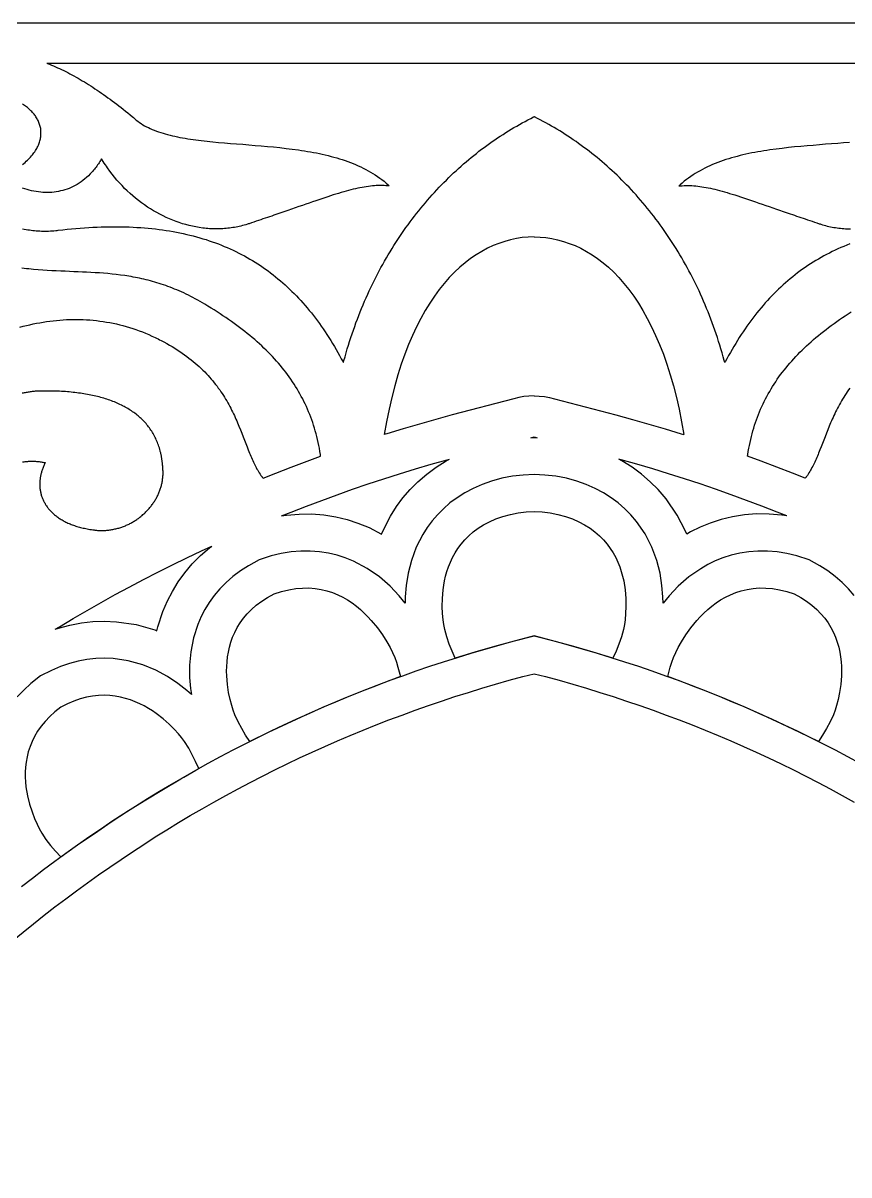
# Model space of a CAD drawing. Extents: x -275 to 275, y -935 to 935.
# Drawn here: x -63.8 to 39.3, y 676.3 to 820 of the extents above; entities that cross this region are included whole.
import ezdxf

# ---------------------------------------------------------------- set-up
doc = ezdxf.new("R2010")
doc.units = 0
doc.layers.add('LAYER_1', color=18, linetype='CONTINUOUS')
doc.layers.add('LAYER_2', color=4, linetype='CONTINUOUS')

msp = doc.modelspace()

# ---------------------------------------------------------------- linework, layer by layer
at = {"layer": 'LAYER_1'}
for points in [[(-60.81, 815), (-60.71, 814.96), (-60.46, 814.86), (-60.21, 814.76), (-59.97, 814.65), (-59.72, 814.54), (-59.46, 814.43), (-59.21, 814.31), (-58.96, 814.19), (-58.71, 814.07), (-58.45, 813.94), (-58.2, 813.81), (-57.94, 813.68), (-57.68, 813.54), (-57.43, 813.4), (-57.17, 813.25), (-56.91, 813.11), (-56.65, 812.96), (-56.39, 812.8), (-56.12, 812.65), (-55.86, 812.49), (-55.6, 812.32), (-55.33, 812.15), (-55.07, 811.98), (-54.8, 811.81), (-54.53, 811.63), (-54.26, 811.45), (-54, 811.27), (-53.73, 811.08), (-53.46, 810.89), (-53.19, 810.69), (-52.91, 810.5), (-52.64, 810.3), (-52.37, 810.09), (-52.09, 809.88), (-51.82, 809.67), (-51.54, 809.46), (-51.27, 809.24), (-50.99, 809.02), (-50.71, 808.79), (-50.43, 808.56), (-50.15, 808.33), (-50.01, 808.21), (-49.99, 808.2), (-49.97, 808.17), (-49.93, 808.13), (-49.84, 808.05), (-49.65, 807.89), (-49.46, 807.74), (-49.26, 807.6), (-49.05, 807.46), (-48.83, 807.32), (-48.61, 807.19), (-48.38, 807.07), (-48.14, 806.95), (-47.9, 806.84), (-47.65, 806.73), (-47.4, 806.62), (-47.13, 806.52), (-46.87, 806.43), (-46.59, 806.33), (-46.31, 806.25), (-46.03, 806.16), (-45.74, 806.08), (-45.44, 806.01), (-45.14, 805.94), (-44.83, 805.87), (-44.52, 805.8), (-44.2, 805.74), (-43.88, 805.68), (-43.56, 805.62), (-43.23, 805.57), (-42.9, 805.52), (-42.56, 805.47), (-42.22, 805.42), (-41.88, 805.38), (-41.53, 805.33), (-41.18, 805.29), (-40.82, 805.25), (-40.46, 805.22), (-40.1, 805.18), (-39.37, 805.11), (-38.63, 805.05), (-37.89, 804.99), (-37.13, 804.93), (-36.37, 804.87), (-35.6, 804.81), (-34.83, 804.74), (-34.06, 804.68), (-33.28, 804.61), (-32.51, 804.54), (-31.73, 804.46), (-30.96, 804.37), (-30.19, 804.28), (-29.42, 804.17), (-29.04, 804.11), (-28.66, 804.05), (-28.29, 803.99), (-27.91, 803.93), (-27.54, 803.86), (-27.16, 803.79), (-26.8, 803.71), (-26.43, 803.63), (-26.06, 803.55), (-25.7, 803.46), (-25.34, 803.37), (-24.99, 803.27), (-24.64, 803.17), (-24.29, 803.07), (-23.94, 802.96), (-23.6, 802.85), (-23.26, 802.73), (-22.93, 802.6), (-22.59, 802.48), (-22.27, 802.34), (-21.95, 802.2), (-21.63, 802.06), (-21.32, 801.9), (-21.01, 801.75), (-20.71, 801.58), (-20.41, 801.41), (-20.11, 801.24), (-19.83, 801.05), (-19.55, 800.87), (-19.27, 800.67), (-19, 800.47), (-18.73, 800.26), (-18.48, 800.04), (-18.22, 799.81), (-18.1, 799.7), (-18.09, 799.68), (-18.08, 799.68), (-18.09, 799.68), (-18.09, 799.68), (-18.1, 799.68), (-18.13, 799.69), (-18.25, 799.7), (-18.49, 799.71), (-18.72, 799.73), (-18.96, 799.73), (-19.2, 799.73), (-19.44, 799.73), (-19.69, 799.72), (-19.93, 799.7), (-20.18, 799.68), (-20.43, 799.65), (-20.68, 799.62), (-20.94, 799.58), (-21.2, 799.54), (-21.46, 799.49), (-21.73, 799.44), (-22.01, 799.39), (-22.29, 799.32), (-22.57, 799.26), (-22.86, 799.19), (-23.15, 799.11), (-23.46, 799.03), (-23.76, 798.94), (-24.08, 798.85), (-24.4, 798.75), (-24.73, 798.65), (-25.06, 798.55), (-25.41, 798.44), (-25.76, 798.33), (-26.12, 798.21), (-26.49, 798.09), (-26.87, 797.96), (-27.26, 797.83), (-27.65, 797.69), (-28.06, 797.55), (-28.48, 797.41), (-28.91, 797.26), (-29.35, 797.11), (-29.8, 796.95), (-30.26, 796.79), (-30.73, 796.63), (-30.97, 796.54), (-31.22, 796.46), (-31.47, 796.37), (-31.72, 796.29), (-31.97, 796.2), (-32.23, 796.11), (-32.49, 796.02), (-32.75, 795.93), (-33.02, 795.84), (-33.29, 795.74), (-33.56, 795.65), (-33.84, 795.56), (-34.12, 795.46), (-34.4, 795.37), (-34.69, 795.27), (-34.98, 795.17), (-35.28, 795.07), (-35.57, 794.97), (-35.59, 794.97), (-35.6, 794.96), (-35.61, 794.96), (-35.63, 794.95), (-35.68, 794.94), (-35.78, 794.9), (-35.98, 794.84), (-36.18, 794.79), (-36.38, 794.73), (-36.59, 794.68), (-36.79, 794.63), (-36.99, 794.59), (-37.19, 794.55), (-37.4, 794.51), (-37.6, 794.48), (-37.81, 794.45), (-38.02, 794.42), (-38.22, 794.4), (-38.43, 794.38), (-38.64, 794.36), (-38.85, 794.35), (-39.05, 794.34), (-39.26, 794.33), (-39.47, 794.32), (-39.68, 794.32), (-39.89, 794.33), (-40.1, 794.33), (-40.31, 794.34), (-40.52, 794.35), (-40.73, 794.37), (-40.94, 794.39), (-41.15, 794.41), (-41.36, 794.43), (-41.78, 794.49), (-42.2, 794.57), (-42.62, 794.65), (-43.04, 794.75), (-43.45, 794.85), (-43.87, 794.97), (-44.28, 795.11), (-44.69, 795.25), (-45.1, 795.41), (-45.51, 795.57), (-45.91, 795.75), (-46.31, 795.94), (-46.71, 796.14), (-47.1, 796.35), (-47.49, 796.58), (-47.88, 796.81), (-48.26, 797.05), (-48.63, 797.31), (-49, 797.57), (-49.37, 797.85), (-49.73, 798.14), (-50.08, 798.43), (-50.43, 798.74), (-50.77, 799.06), (-51.11, 799.38), (-51.43, 799.72), (-51.76, 800.06), (-52.07, 800.42), (-52.37, 800.78), (-52.67, 801.16), (-52.96, 801.54), (-53.24, 801.93), (-53.38, 802.13), (-53.51, 802.33), (-53.64, 802.54), (-53.78, 802.74), (-53.9, 802.95), (-53.97, 803.06), (-53.98, 803.08), (-53.99, 803.06), (-54.01, 803.02), (-54.1, 802.87), (-54.19, 802.72), (-54.29, 802.58), (-54.38, 802.44), (-54.48, 802.3), (-54.57, 802.16), (-54.67, 802.03), (-54.77, 801.9), (-54.87, 801.77), (-54.97, 801.64), (-55.08, 801.52), (-55.18, 801.4), (-55.4, 801.17), (-55.61, 800.96), (-55.84, 800.75), (-56.07, 800.55), (-56.3, 800.37), (-56.53, 800.2), (-56.77, 800.03), (-57.02, 799.88), (-57.27, 799.74), (-57.52, 799.61), (-57.77, 799.49), (-58.03, 799.38), (-58.29, 799.28), (-58.56, 799.2), (-58.82, 799.12), (-59.09, 799.05), (-59.36, 798.99), (-59.63, 798.95), (-59.91, 798.91), (-60.18, 798.88), (-60.46, 798.87), (-60.74, 798.86), (-61.02, 798.86), (-61.3, 798.87), (-61.58, 798.89), (-61.87, 798.93), (-62.15, 798.97), (-62.43, 799.02), (-62.71, 799.08), (-63, 799.15), (-63.28, 799.22), (-63.56, 799.31), (-63.84, 799.41)], [(-60.81, 815), (60.81, 815)], [(-63.84, 802.36), (-63.68, 802.49), (-63.53, 802.62), (-63.38, 802.75), (-63.24, 802.88), (-63.1, 803.02), (-62.97, 803.15), (-62.85, 803.28), (-62.73, 803.42), (-62.62, 803.55), (-62.52, 803.68), (-62.42, 803.82), (-62.32, 803.95), (-62.23, 804.08), (-62.15, 804.22), (-62.07, 804.35), (-62, 804.49), (-61.93, 804.62), (-61.87, 804.76), (-61.81, 804.89), (-61.76, 805.02), (-61.72, 805.16), (-61.68, 805.29), (-61.64, 805.42), (-61.61, 805.56), (-61.59, 805.69), (-61.57, 805.82), (-61.55, 805.95), (-61.54, 806.08), (-61.54, 806.21), (-61.54, 806.34), (-61.54, 806.47), (-61.55, 806.6), (-61.57, 806.73), (-61.58, 806.85), (-61.61, 806.98), (-61.64, 807.1), (-61.67, 807.23), (-61.71, 807.35), (-61.75, 807.47), (-61.8, 807.59), (-61.85, 807.71), (-61.9, 807.83), (-61.96, 807.95), (-62.03, 808.07), (-62.09, 808.18), (-62.17, 808.3), (-62.24, 808.41), (-62.32, 808.52), (-62.41, 808.63), (-62.5, 808.74), (-62.59, 808.84), (-62.69, 808.95), (-62.79, 809.05), (-62.89, 809.15), (-63, 809.25), (-63.11, 809.35), (-63.23, 809.45), (-63.35, 809.54), (-63.47, 809.63), (-63.6, 809.72), (-63.73, 809.81), (-63.86, 809.9)], [(-63.83, 794.35), (-63.62, 794.3), (-63.41, 794.26), (-63.2, 794.22), (-62.99, 794.19), (-62.78, 794.16), (-62.57, 794.13), (-62.35, 794.11), (-62.13, 794.09), (-61.92, 794.07), (-61.7, 794.06), (-61.48, 794.05), (-61.26, 794.05), (-61.04, 794.04), (-60.82, 794.05), (-60.6, 794.05), (-60.37, 794.06), (-60.15, 794.08), (-59.92, 794.1), (-59.7, 794.12), (-59.59, 794.13), (-59.56, 794.13), (-59.54, 794.14), (-59.53, 794.14), (-59.52, 794.14), (-59.38, 794.16), (-58.82, 794.22), (-58.27, 794.28), (-57.72, 794.33), (-57.18, 794.38), (-56.64, 794.42), (-56.1, 794.46), (-55.57, 794.5), (-55.05, 794.52), (-54.53, 794.55), (-54.01, 794.57), (-53.5, 794.58), (-53, 794.59), (-52.49, 794.59), (-52, 794.59), (-51.5, 794.59), (-51.02, 794.58), (-50.53, 794.56), (-50.05, 794.54), (-49.58, 794.51), (-49.1, 794.48), (-48.64, 794.45), (-48.18, 794.41), (-47.72, 794.36), (-47.26, 794.31), (-46.81, 794.26), (-46.37, 794.2), (-45.93, 794.13), (-45.49, 794.06), (-45.05, 793.99), (-44.62, 793.91), (-44.2, 793.83), (-43.78, 793.74), (-43.36, 793.64), (-42.95, 793.55), (-42.54, 793.44), (-42.13, 793.33), (-41.73, 793.22), (-41.33, 793.1), (-40.94, 792.98), (-40.55, 792.85), (-40.16, 792.72), (-39.78, 792.58), (-39.4, 792.44), (-39.03, 792.29), (-38.66, 792.14), (-38.29, 791.99), (-37.92, 791.83), (-37.56, 791.66), (-37.21, 791.49), (-36.85, 791.31), (-36.5, 791.13), (-36.16, 790.95), (-35.82, 790.76), (-35.48, 790.56), (-35.14, 790.36), (-34.81, 790.16), (-34.48, 789.95), (-34.15, 789.74), (-33.83, 789.52), (-33.51, 789.3), (-33.2, 789.07), (-32.89, 788.83), (-32.58, 788.6), (-32.27, 788.36), (-31.97, 788.11), (-31.67, 787.86), (-31.37, 787.6), (-31.08, 787.34), (-30.79, 787.07), (-30.51, 786.8), (-30.22, 786.53), (-29.94, 786.25), (-29.66, 785.96), (-29.39, 785.67), (-29.12, 785.38), (-28.85, 785.08), (-28.58, 784.78), (-28.32, 784.47), (-28.06, 784.16), (-27.8, 783.84), (-27.55, 783.52), (-27.3, 783.19), (-27.05, 782.86), (-26.8, 782.52), (-26.56, 782.18), (-26.32, 781.84), (-26.08, 781.49), (-25.85, 781.13), (-25.61, 780.77), (-25.38, 780.41), (-25.16, 780.04), (-24.93, 779.67), (-24.71, 779.29), (-24.49, 778.91), (-24.27, 778.52), (-24.06, 778.13), (-23.84, 777.73), (-23.82, 777.68), (-23.8, 777.66), (-23.8, 777.65), (-23.79, 777.64), (-23.79, 777.64), (-23.79, 777.64), (-23.79, 777.65), (-23.73, 777.9), (-23.59, 778.38), (-23.46, 778.86), (-23.32, 779.34), (-23.17, 779.82), (-23.02, 780.29), (-22.87, 780.76), (-22.72, 781.23), (-22.56, 781.69), (-22.39, 782.15), (-22.23, 782.61), (-22.06, 783.06), (-21.89, 783.52), (-21.71, 783.96), (-21.53, 784.41), (-21.34, 784.85), (-21.16, 785.29), (-20.97, 785.72), (-20.77, 786.16), (-20.58, 786.59), (-20.38, 787.01), (-20.17, 787.43), (-19.97, 787.85), (-19.76, 788.27), (-19.54, 788.68), (-19.33, 789.09), (-19.11, 789.5), (-18.89, 789.9), (-18.66, 790.3), (-18.43, 790.7), (-18.2, 791.09), (-17.97, 791.48), (-17.73, 791.87), (-17.49, 792.25), (-17.25, 792.63), (-17, 793), (-16.75, 793.38), (-16.5, 793.75), (-16.25, 794.11), (-15.99, 794.48), (-15.73, 794.84), (-15.47, 795.19), (-15.21, 795.54), (-14.94, 795.89), (-14.67, 796.24), (-14.4, 796.58), (-14.13, 796.92), (-13.85, 797.26), (-13.57, 797.59), (-13.29, 797.92), (-13, 798.24), (-12.72, 798.56), (-12.43, 798.88), (-12.14, 799.2), (-11.85, 799.51), (-11.55, 799.81), (-11.25, 800.12), (-10.95, 800.42), (-10.65, 800.72), (-10.35, 801.01), (-10.04, 801.3), (-9.73, 801.58), (-9.42, 801.87), (-9.11, 802.15), (-8.8, 802.42), (-8.48, 802.69), (-8.16, 802.96), (-7.85, 803.22), (-7.52, 803.49), (-7.2, 803.74), (-6.88, 804), (-6.55, 804.25), (-6.22, 804.49), (-5.89, 804.73), (-5.56, 804.97), (-5.23, 805.21), (-4.89, 805.44), (-4.56, 805.67), (-4.22, 805.89), (-3.88, 806.11), (-3.54, 806.33), (-3.2, 806.54), (-2.85, 806.75), (-2.51, 806.95), (-2.16, 807.15), (-1.82, 807.35), (-1.47, 807.54), (-1.12, 807.73), (-0.77, 807.92), (-0.42, 808.1), (-0.06, 808.28), (0, 808.31)], [(39.4, 792.44), (39.03, 792.29), (38.66, 792.14), (38.29, 791.99), (37.92, 791.83), (37.56, 791.66), (37.21, 791.49), (36.85, 791.31), (36.5, 791.13), (36.16, 790.95), (35.82, 790.76), (35.48, 790.56), (35.14, 790.36), (34.81, 790.16), (34.48, 789.95), (34.15, 789.74), (33.83, 789.52), (33.51, 789.3), (33.2, 789.07), (32.89, 788.83), (32.58, 788.6), (32.27, 788.36), (31.97, 788.11), (31.67, 787.86), (31.37, 787.6), (31.08, 787.34), (30.79, 787.07), (30.51, 786.8), (30.22, 786.53), (29.94, 786.25), (29.66, 785.96), (29.39, 785.67), (29.12, 785.38), (28.85, 785.08), (28.58, 784.78), (28.32, 784.47), (28.06, 784.16), (27.8, 783.84), (27.55, 783.52), (27.3, 783.19), (27.05, 782.86), (26.8, 782.52), (26.56, 782.18), (26.32, 781.84), (26.08, 781.49), (25.85, 781.13), (25.61, 780.77), (25.38, 780.41), (25.16, 780.04), (24.93, 779.67), (24.71, 779.29), (24.49, 778.91), (24.27, 778.52), (24.06, 778.13), (23.84, 777.73), (23.82, 777.68), (23.8, 777.66), (23.8, 777.65), (23.79, 777.64), (23.79, 777.64), (23.79, 777.64), (23.79, 777.65), (23.73, 777.9), (23.59, 778.38), (23.46, 778.86), (23.32, 779.34), (23.17, 779.82), (23.02, 780.29), (22.87, 780.76), (22.72, 781.23), (22.56, 781.69), (22.39, 782.15), (22.23, 782.61), (22.06, 783.06), (21.89, 783.52), (21.71, 783.96), (21.53, 784.41), (21.34, 784.85), (21.16, 785.29), (20.97, 785.72), (20.77, 786.16), (20.58, 786.59), (20.38, 787.01), (20.17, 787.43), (19.97, 787.85), (19.76, 788.27), (19.54, 788.68), (19.33, 789.09), (19.11, 789.5), (18.89, 789.9), (18.66, 790.3), (18.43, 790.7), (18.2, 791.09), (17.97, 791.48), (17.73, 791.87), (17.49, 792.25), (17.25, 792.63), (17, 793), (16.75, 793.38), (16.5, 793.75), (16.25, 794.11), (15.99, 794.48), (15.73, 794.84), (15.47, 795.19), (15.21, 795.54), (14.94, 795.89), (14.67, 796.24), (14.4, 796.58), (14.13, 796.92), (13.85, 797.26), (13.57, 797.59), (13.29, 797.92), (13, 798.24), (12.72, 798.56), (12.43, 798.88), (12.14, 799.2), (11.85, 799.51), (11.55, 799.81), (11.25, 800.12), (10.95, 800.42), (10.65, 800.72), (10.35, 801.01), (10.04, 801.3), (9.73, 801.58), (9.42, 801.87), (9.11, 802.15), (8.8, 802.42), (8.48, 802.69), (8.16, 802.96), (7.85, 803.22), (7.52, 803.49), (7.2, 803.74), (6.88, 804), (6.55, 804.25), (6.22, 804.49), (5.89, 804.73), (5.56, 804.97), (5.23, 805.21), (4.89, 805.44), (4.56, 805.67), (4.22, 805.89), (3.88, 806.11), (3.54, 806.33), (3.2, 806.54), (2.85, 806.75), (2.51, 806.95), (2.16, 807.15), (1.82, 807.35), (1.47, 807.54), (1.12, 807.73), (0.77, 807.92), (0.42, 808.1), (0.06, 808.28), (0, 808.31)], [(39.37, 805.11), (38.63, 805.05), (37.89, 804.99), (37.13, 804.93), (36.37, 804.87), (35.6, 804.81), (34.83, 804.74), (34.06, 804.68), (33.28, 804.61), (32.51, 804.54), (31.73, 804.46), (30.96, 804.37), (30.19, 804.28), (29.42, 804.17), (29.04, 804.11), (28.66, 804.05), (28.29, 803.99), (27.91, 803.93), (27.54, 803.86), (27.16, 803.79), (26.8, 803.71), (26.43, 803.63), (26.06, 803.55), (25.7, 803.46), (25.34, 803.37), (24.99, 803.27), (24.64, 803.17), (24.29, 803.07), (23.94, 802.96), (23.6, 802.85), (23.26, 802.73), (22.93, 802.6), (22.59, 802.48), (22.27, 802.34), (21.95, 802.2), (21.63, 802.06), (21.32, 801.9), (21.01, 801.75), (20.71, 801.58), (20.41, 801.41), (20.11, 801.24), (19.83, 801.05), (19.55, 800.87), (19.27, 800.67), (19, 800.47), (18.73, 800.26), (18.48, 800.04), (18.22, 799.81), (18.1, 799.7), (18.09, 799.68), (18.08, 799.68), (18.09, 799.68), (18.09, 799.68), (18.1, 799.68), (18.13, 799.69), (18.25, 799.7), (18.49, 799.71), (18.72, 799.73), (18.96, 799.73), (19.2, 799.73), (19.44, 799.73), (19.69, 799.72), (19.93, 799.7), (20.18, 799.68), (20.43, 799.65), (20.68, 799.62), (20.94, 799.58), (21.2, 799.54), (21.46, 799.49), (21.73, 799.44), (22.01, 799.39), (22.29, 799.32), (22.57, 799.26), (22.86, 799.19), (23.15, 799.11), (23.46, 799.03), (23.76, 798.94), (24.08, 798.85), (24.4, 798.75), (24.73, 798.65), (25.06, 798.55), (25.41, 798.44), (25.76, 798.33), (26.12, 798.21), (26.49, 798.09), (26.87, 797.96), (27.26, 797.83), (27.65, 797.69), (28.06, 797.55), (28.48, 797.41), (28.91, 797.26), (29.35, 797.11), (29.8, 796.95), (30.26, 796.79), (30.73, 796.63), (30.97, 796.54), (31.22, 796.46), (31.47, 796.37), (31.72, 796.29), (31.97, 796.2), (32.23, 796.11), (32.49, 796.02), (32.75, 795.93), (33.02, 795.84), (33.29, 795.74), (33.56, 795.65), (33.84, 795.56), (34.12, 795.46), (34.4, 795.37), (34.69, 795.27), (34.98, 795.17), (35.28, 795.07), (35.57, 794.97), (35.59, 794.97), (35.6, 794.96), (35.61, 794.96), (35.63, 794.95), (35.68, 794.94), (35.78, 794.9), (35.98, 794.84), (36.18, 794.79), (36.38, 794.73), (36.59, 794.68), (36.79, 794.63), (36.99, 794.59), (37.19, 794.55), (37.4, 794.51), (37.6, 794.48), (37.81, 794.45), (38.02, 794.42), (38.22, 794.4), (38.43, 794.38), (38.64, 794.36), (38.85, 794.35), (39.05, 794.34), (39.26, 794.33), (39.47, 794.32)], [(-0.01, 793.33), (-0.74, 793.3), (-1.48, 793.23), (-2.21, 793.12), (-2.94, 792.96), (-3.67, 792.76), (-4.4, 792.52), (-5.12, 792.23), (-5.83, 791.9), (-6.54, 791.52), (-7.24, 791.1), (-7.93, 790.62), (-8.61, 790.1), (-9.28, 789.53), (-9.93, 788.92), (-10.58, 788.25), (-11.21, 787.53), (-11.83, 786.76), (-12.43, 785.94), (-13.02, 785.07), (-13.59, 784.14), (-14.14, 783.16), (-14.67, 782.12), (-15.18, 781.04), (-15.67, 779.89), (-16.13, 778.69), (-16.58, 777.43), (-17, 776.12), (-17.39, 774.74), (-17.76, 773.31), (-18.1, 771.82), (-18.42, 770.27), (-18.7, 768.66)], [(0, 793.33), (0.74, 793.3), (1.47, 793.23), (2.2, 793.12), (2.94, 792.96), (3.67, 792.76), (4.39, 792.52), (5.11, 792.23), (5.82, 791.9), (6.53, 791.52), (7.23, 791.1), (7.92, 790.62), (8.6, 790.1), (9.27, 789.53), (9.93, 788.92), (10.57, 788.25), (11.21, 787.53), (11.82, 786.76), (12.43, 785.94), (13.01, 785.07), (13.58, 784.14), (14.13, 783.16), (14.66, 782.12), (15.17, 781.04), (15.66, 779.89), (16.13, 778.69), (16.57, 777.43), (16.99, 776.12), (17.39, 774.74), (17.76, 773.31), (18.1, 771.82), (18.41, 770.27), (18.7, 768.66)], [(-64.18, 782.06), (-63.77, 782.17), (-63.36, 782.27), (-62.95, 782.37), (-62.53, 782.46), (-62.12, 782.55), (-61.7, 782.62), (-61.28, 782.69), (-60.87, 782.76), (-60.45, 782.82), (-60.03, 782.87), (-59.61, 782.91), (-59.2, 782.95), (-58.78, 782.98), (-58.36, 783), (-57.94, 783.02), (-57.52, 783.02), (-57.11, 783.02), (-56.69, 783.02), (-56.27, 783.01), (-55.85, 782.98), (-55.44, 782.96), (-55.02, 782.92), (-54.6, 782.88), (-54.19, 782.83), (-53.78, 782.77), (-53.36, 782.7), (-52.95, 782.63), (-52.54, 782.55), (-52.13, 782.46), (-51.72, 782.37), (-51.31, 782.26), (-50.9, 782.15), (-50.5, 782.03), (-50.09, 781.9), (-49.69, 781.77), (-49.29, 781.62), (-48.89, 781.47), (-48.49, 781.31), (-48.09, 781.14), (-47.7, 780.96), (-47.5, 780.87), (-47.31, 780.78), (-47.12, 780.69), (-46.93, 780.6), (-46.74, 780.5), (-46.56, 780.41), (-46.38, 780.31), (-46.2, 780.22), (-45.85, 780.03), (-45.51, 779.83), (-45.17, 779.64), (-44.85, 779.44), (-44.53, 779.24), (-44.22, 779.04), (-43.92, 778.83), (-43.63, 778.63), (-43.34, 778.42), (-43.07, 778.21), (-42.8, 778), (-42.54, 777.78), (-42.28, 777.57), (-42.04, 777.36), (-41.79, 777.14), (-41.56, 776.92), (-41.34, 776.7), (-41.11, 776.48), (-40.9, 776.26), (-40.69, 776.04), (-40.49, 775.81), (-40.3, 775.59), (-40.11, 775.36), (-39.92, 775.14), (-39.75, 774.91), (-39.57, 774.69), (-39.41, 774.46), (-39.24, 774.23), (-39.08, 774), (-38.93, 773.77), (-38.78, 773.55), (-38.64, 773.32), (-38.5, 773.09), (-38.36, 772.86), (-38.23, 772.63), (-38.11, 772.4), (-37.98, 772.18), (-37.86, 771.95), (-37.75, 771.72), (-37.63, 771.49), (-37.52, 771.27), (-37.41, 771.04), (-37.31, 770.81), (-37.21, 770.59), (-37.11, 770.37), (-37.01, 770.14), (-36.92, 769.92), (-36.83, 769.7), (-36.65, 769.26), (-36.48, 768.83), (-36.31, 768.4), (-36.15, 767.98), (-35.99, 767.56), (-35.83, 767.15), (-35.67, 766.75), (-35.51, 766.36), (-35.44, 766.17), (-35.36, 765.98), (-35.27, 765.79), (-35.19, 765.6), (-35.11, 765.42), (-35.03, 765.24), (-34.94, 765.06), (-34.86, 764.88), (-34.77, 764.71), (-34.68, 764.54), (-34.59, 764.37), (-34.49, 764.21), (-34.4, 764.05), (-34.3, 763.89), (-34.2, 763.74), (-34.1, 763.58), (-33.99, 763.44), (-33.96, 763.4), (-33.96, 763.39), (-33.95, 763.38), (-33.94, 763.37), (-33.91, 763.33), (-33.83, 763.23), (-32.25, 763.86), (-30.3, 764.62), (-28.34, 765.36), (-26.64, 765.98), (-26.67, 766.19), (-26.73, 766.57), (-26.8, 766.95), (-26.87, 767.32), (-26.95, 767.69), (-27.03, 768.05), (-27.12, 768.41), (-27.21, 768.77), (-27.31, 769.12), (-27.41, 769.47), (-27.52, 769.82), (-27.63, 770.16), (-27.75, 770.5), (-27.87, 770.84), (-28, 771.18), (-28.14, 771.51), (-28.27, 771.84), (-28.42, 772.16), (-28.57, 772.48), (-28.72, 772.8), (-28.88, 773.12), (-29.05, 773.43), (-29.22, 773.75), (-29.4, 774.05), (-29.58, 774.36), (-29.76, 774.66), (-29.95, 774.96), (-30.15, 775.26), (-30.35, 775.56), (-30.56, 775.85), (-30.77, 776.14), (-30.99, 776.43), (-31.21, 776.72), (-31.44, 777), (-31.67, 777.28), (-31.91, 777.56), (-32.15, 777.84), (-32.4, 778.12), (-32.66, 778.39), (-32.91, 778.66), (-33.18, 778.93), (-33.45, 779.2), (-33.72, 779.46), (-34, 779.73), (-34.29, 779.99), (-34.58, 780.25), (-34.87, 780.51), (-35.17, 780.76), (-35.48, 781.02), (-35.79, 781.27), (-36.11, 781.52), (-36.43, 781.78), (-36.76, 782.02), (-37.09, 782.27), (-37.43, 782.52), (-37.77, 782.76), (-38.12, 783.01), (-38.47, 783.25), (-38.83, 783.49), (-39.19, 783.73), (-39.56, 783.97), (-39.93, 784.21), (-40.31, 784.45), (-40.7, 784.68), (-41.09, 784.92), (-41.39, 785.1), (-41.69, 785.27), (-41.98, 785.44), (-42.28, 785.6), (-42.57, 785.75), (-42.86, 785.9), (-43.15, 786.05), (-43.44, 786.19), (-43.73, 786.33), (-44.01, 786.46), (-44.3, 786.58), (-44.58, 786.71), (-44.86, 786.82), (-45.14, 786.94), (-45.42, 787.04), (-45.7, 787.15), (-45.98, 787.25), (-46.25, 787.35), (-46.53, 787.44), (-46.8, 787.53), (-47.08, 787.61), (-47.35, 787.69), (-47.62, 787.77), (-47.89, 787.84), (-48.16, 787.91), (-48.43, 787.98), (-48.7, 788.05), (-48.96, 788.11), (-49.23, 788.17), (-49.5, 788.22), (-49.76, 788.27), (-50.03, 788.32), (-50.29, 788.37), (-50.56, 788.41), (-50.82, 788.46), (-51.09, 788.5), (-51.61, 788.57), (-52.14, 788.63), (-52.67, 788.69), (-53.19, 788.74), (-53.72, 788.78), (-54.25, 788.82), (-54.77, 788.86), (-55.3, 788.89), (-55.84, 788.91), (-56.37, 788.94), (-56.9, 788.96), (-57.44, 788.98), (-57.99, 789), (-58.53, 789.03), (-59.08, 789.05), (-59.63, 789.08), (-60.19, 789.1), (-60.75, 789.14), (-61.32, 789.17), (-61.89, 789.22), (-62.47, 789.26), (-62.77, 789.29), (-63.06, 789.32), (-63.35, 789.35), (-63.65, 789.38), (-63.95, 789.41)], [(39.41, 774.46), (39.24, 774.23), (39.08, 774), (38.93, 773.77), (38.78, 773.55), (38.64, 773.32), (38.5, 773.09), (38.36, 772.86), (38.23, 772.63), (38.11, 772.4), (37.98, 772.18), (37.86, 771.95), (37.75, 771.72), (37.63, 771.49), (37.52, 771.27), (37.41, 771.04), (37.31, 770.81), (37.21, 770.59), (37.11, 770.37), (37.01, 770.14), (36.92, 769.92), (36.83, 769.7), (36.65, 769.26), (36.48, 768.83), (36.31, 768.4), (36.15, 767.98), (35.99, 767.56), (35.83, 767.15), (35.67, 766.75), (35.51, 766.36), (35.44, 766.17), (35.36, 765.98), (35.27, 765.79), (35.19, 765.6), (35.11, 765.42), (35.03, 765.24), (34.94, 765.06), (34.86, 764.88), (34.77, 764.71), (34.68, 764.54), (34.59, 764.37), (34.49, 764.21), (34.4, 764.05), (34.3, 763.89), (34.2, 763.74), (34.1, 763.58), (33.99, 763.44), (33.96, 763.4), (33.96, 763.39), (33.95, 763.38), (33.94, 763.37), (33.91, 763.33), (33.83, 763.23), (32.25, 763.86), (30.3, 764.62), (28.34, 765.36), (26.64, 765.98), (26.67, 766.19), (26.73, 766.57), (26.8, 766.95), (26.87, 767.32), (26.95, 767.69), (27.03, 768.05), (27.12, 768.41), (27.21, 768.77), (27.31, 769.12), (27.41, 769.47), (27.52, 769.82), (27.63, 770.16), (27.75, 770.5), (27.87, 770.84), (28, 771.18), (28.14, 771.51), (28.27, 771.84), (28.42, 772.16), (28.57, 772.48), (28.72, 772.8), (28.88, 773.12), (29.05, 773.43), (29.22, 773.75), (29.4, 774.05), (29.58, 774.36), (29.76, 774.66), (29.95, 774.96), (30.15, 775.26), (30.35, 775.56), (30.56, 775.85), (30.77, 776.14), (30.99, 776.43), (31.21, 776.72), (31.44, 777), (31.67, 777.28), (31.91, 777.56), (32.15, 777.84), (32.4, 778.12), (32.66, 778.39), (32.91, 778.66), (33.18, 778.93), (33.45, 779.2), (33.72, 779.46), (34, 779.73), (34.29, 779.99), (34.58, 780.25), (34.87, 780.51), (35.17, 780.76), (35.48, 781.02), (35.79, 781.27), (36.11, 781.52), (36.43, 781.78), (36.76, 782.02), (37.09, 782.27), (37.43, 782.52), (37.77, 782.76), (38.12, 783.01), (38.47, 783.25), (38.83, 783.49), (39.19, 783.73), (39.56, 783.97)], [(-63.83, 765.25), (-63.73, 765.27), (-63.62, 765.28), (-63.52, 765.29), (-63.41, 765.31), (-63.31, 765.32), (-63.2, 765.32), (-63.1, 765.33), (-62.99, 765.34), (-62.88, 765.34), (-62.77, 765.34), (-62.66, 765.34), (-62.55, 765.34), (-62.44, 765.34), (-62.33, 765.33), (-62.21, 765.33), (-62.1, 765.32), (-61.99, 765.31), (-61.87, 765.3), (-61.76, 765.29), (-61.64, 765.27), (-61.52, 765.26), (-61.4, 765.24), (-61.29, 765.22), (-61.17, 765.2), (-61.05, 765.18), (-61.02, 765.17), (-61, 765.17), (-61, 765.17), (-61, 765.17), (-61, 765.17), (-61, 765.16), (-61.02, 765.14), (-61.04, 765.08), (-61.09, 764.98), (-61.14, 764.88), (-61.19, 764.77), (-61.24, 764.67), (-61.28, 764.56), (-61.32, 764.45), (-61.36, 764.35), (-61.4, 764.24), (-61.43, 764.14), (-61.46, 764.03), (-61.49, 763.93), (-61.52, 763.82), (-61.55, 763.71), (-61.57, 763.61), (-61.6, 763.5), (-61.62, 763.39), (-61.63, 763.29), (-61.65, 763.18), (-61.66, 763.07), (-61.67, 762.97), (-61.68, 762.86), (-61.69, 762.76), (-61.69, 762.65), (-61.7, 762.55), (-61.7, 762.44), (-61.7, 762.33), (-61.69, 762.23), (-61.68, 762.13), (-61.68, 762.02), (-61.67, 761.92), (-61.65, 761.81), (-61.64, 761.71), (-61.62, 761.61), (-61.6, 761.51), (-61.58, 761.4), (-61.55, 761.3), (-61.53, 761.2), (-61.5, 761.1), (-61.47, 761), (-61.43, 760.9), (-61.4, 760.8), (-61.36, 760.7), (-61.32, 760.61), (-61.28, 760.51), (-61.23, 760.41), (-61.19, 760.32), (-61.14, 760.22), (-61.08, 760.13), (-61.03, 760.03), (-60.97, 759.94), (-60.92, 759.85), (-60.85, 759.76), (-60.79, 759.67), (-60.73, 759.58), (-60.66, 759.49), (-60.59, 759.4), (-60.51, 759.32), (-60.44, 759.23), (-60.36, 759.15), (-60.28, 759.06), (-60.2, 758.98), (-60.11, 758.9), (-60.03, 758.82), (-59.94, 758.74), (-59.85, 758.66), (-59.75, 758.58), (-59.65, 758.51), (-59.55, 758.43), (-59.45, 758.36), (-59.35, 758.28), (-59.24, 758.21), (-59.13, 758.14), (-59.02, 758.07), (-58.91, 758.01), (-58.79, 757.94), (-58.67, 757.88), (-58.55, 757.81), (-58.43, 757.75), (-58.3, 757.69), (-58.17, 757.63), (-58.04, 757.57), (-57.91, 757.52), (-57.77, 757.46), (-57.63, 757.41), (-57.49, 757.36), (-57.35, 757.31), (-57.2, 757.26), (-57.05, 757.21), (-56.9, 757.17), (-56.75, 757.12), (-56.59, 757.08), (-56.43, 757.04), (-56.27, 757.01), (-56.11, 756.97), (-55.94, 756.93), (-55.77, 756.9), (-55.6, 756.87), (-55.43, 756.84), (-55.25, 756.81), (-55.07, 756.79), (-54.89, 756.77), (-54.8, 756.75), (-54.78, 756.75), (-54.78, 756.75), (-54.77, 756.75), (-54.76, 756.75), (-54.73, 756.75), (-54.6, 756.73), (-54.47, 756.72), (-54.34, 756.71), (-54.21, 756.71), (-54.08, 756.71), (-53.95, 756.7), (-53.82, 756.71), (-53.69, 756.71), (-53.57, 756.71), (-53.44, 756.72), (-53.31, 756.73), (-53.19, 756.74), (-53.06, 756.76), (-52.94, 756.77), (-52.81, 756.79), (-52.69, 756.81), (-52.56, 756.83), (-52.44, 756.86), (-52.31, 756.89), (-52.19, 756.91), (-52.07, 756.94), (-51.95, 756.98), (-51.83, 757.01), (-51.71, 757.05), (-51.59, 757.09), (-51.47, 757.13), (-51.35, 757.17), (-51.24, 757.21), (-51.12, 757.26), (-51.01, 757.3), (-50.89, 757.35), (-50.78, 757.4), (-50.67, 757.46), (-50.55, 757.51), (-50.44, 757.57), (-50.33, 757.62), (-50.22, 757.68), (-50.12, 757.74), (-50.01, 757.81), (-49.9, 757.87), (-49.8, 757.94), (-49.69, 758), (-49.59, 758.07), (-49.49, 758.14), (-49.39, 758.21), (-49.29, 758.29), (-49.19, 758.36), (-49.1, 758.44), (-49, 758.52), (-48.91, 758.59), (-48.81, 758.68), (-48.72, 758.76), (-48.63, 758.84), (-48.54, 758.92), (-48.45, 759.01), (-48.37, 759.1), (-48.28, 759.18), (-48.2, 759.27), (-48.12, 759.36), (-48.04, 759.46), (-47.96, 759.55), (-47.88, 759.64), (-47.81, 759.74), (-47.73, 759.83), (-47.66, 759.93), (-47.59, 760.03), (-47.52, 760.13), (-47.45, 760.23), (-47.39, 760.33), (-47.32, 760.43), (-47.26, 760.54), (-47.2, 760.64), (-47.14, 760.75), (-47.08, 760.85), (-47.03, 760.96), (-46.97, 761.07), (-46.92, 761.18), (-46.87, 761.29), (-46.83, 761.4), (-46.78, 761.51), (-46.74, 761.62), (-46.69, 761.73), (-46.65, 761.85), (-46.62, 761.96), (-46.58, 762.08), (-46.55, 762.19), (-46.52, 762.31), (-46.49, 762.43), (-46.46, 762.54), (-46.43, 762.66), (-46.41, 762.78), (-46.39, 762.9), (-46.37, 763.02), (-46.36, 763.14), (-46.34, 763.26), (-46.33, 763.38), (-46.32, 763.5), (-46.31, 763.63), (-46.31, 763.75), (-46.31, 763.87), (-46.31, 763.99), (-46.31, 764.12), (-46.32, 764.22), (-46.32, 764.33), (-46.33, 764.43), (-46.33, 764.53), (-46.34, 764.64), (-46.35, 764.74), (-46.36, 764.84), (-46.36, 764.94), (-46.38, 765.04), (-46.39, 765.14), (-46.4, 765.24), (-46.41, 765.34), (-46.42, 765.43), (-46.44, 765.53), (-46.45, 765.63), (-46.47, 765.72), (-46.49, 765.82), (-46.5, 765.91), (-46.52, 766.01), (-46.54, 766.1), (-46.56, 766.19), (-46.58, 766.28), (-46.6, 766.38), (-46.62, 766.47), (-46.65, 766.56), (-46.67, 766.65), (-46.72, 766.82), (-46.77, 767), (-46.83, 767.17), (-46.89, 767.34), (-46.95, 767.51), (-47.01, 767.68), (-47.08, 767.84), (-47.15, 768), (-47.22, 768.16), (-47.3, 768.32), (-47.38, 768.48), (-47.46, 768.63), (-47.54, 768.78), (-47.63, 768.93), (-47.72, 769.07), (-47.82, 769.21), (-47.91, 769.36), (-48.01, 769.49), (-48.11, 769.63), (-48.22, 769.77), (-48.32, 769.9), (-48.43, 770.03), (-48.55, 770.16), (-48.66, 770.28), (-48.78, 770.41), (-48.9, 770.53), (-49.02, 770.65), (-49.15, 770.76), (-49.28, 770.88), (-49.41, 770.99), (-49.54, 771.1), (-49.68, 771.21), (-49.82, 771.32), (-49.96, 771.42), (-50.11, 771.52), (-50.25, 771.62), (-50.4, 771.72), (-50.55, 771.81), (-50.71, 771.91), (-50.86, 772), (-51.02, 772.09), (-51.18, 772.18), (-51.35, 772.26), (-51.51, 772.35), (-51.68, 772.43), (-51.85, 772.51), (-52.03, 772.58), (-52.2, 772.66), (-52.38, 772.73), (-52.56, 772.8), (-52.74, 772.87), (-52.93, 772.94), (-53.12, 773.01), (-53.31, 773.07), (-53.5, 773.13), (-53.69, 773.19), (-53.89, 773.25), (-54.09, 773.3), (-54.29, 773.36), (-54.49, 773.41), (-54.69, 773.46), (-54.9, 773.51), (-55.11, 773.55), (-55.32, 773.6), (-55.53, 773.64), (-55.75, 773.68), (-55.97, 773.72), (-56.18, 773.75), (-56.41, 773.79), (-56.63, 773.82), (-56.85, 773.85), (-57.08, 773.88), (-57.31, 773.91), (-57.54, 773.93), (-57.78, 773.96), (-58.01, 773.98), (-58.25, 774), (-58.49, 774.02), (-58.73, 774.03), (-58.97, 774.05), (-59.21, 774.06), (-59.46, 774.07), (-59.71, 774.08), (-59.96, 774.09), (-60.21, 774.09), (-60.46, 774.1), (-60.72, 774.1), (-60.97, 774.1), (-61.23, 774.1), (-61.36, 774.1), (-61.49, 774.1), (-61.62, 774.09), (-61.75, 774.09), (-61.88, 774.08), (-62.01, 774.07), (-62.14, 774.07), (-62.26, 774.06), (-62.39, 774.05), (-62.52, 774.03), (-62.65, 774.02), (-62.77, 774.01), (-62.9, 773.99), (-63.03, 773.97), (-63.15, 773.95), (-63.28, 773.93), (-63.4, 773.91), (-63.53, 773.89), (-63.65, 773.87), (-63.78, 773.85), (-63.9, 773.82)], [(-2.54, 773.12), (-10.21, 771.13), (-12.27, 770.56), (-14.32, 769.98), (-16.35, 769.38), (-18.37, 768.76), (-18.7, 768.66)], [(-0.01, 773.49), (-0.65, 773.47), (-1.28, 773.4), (-1.92, 773.28), (-2.54, 773.12)], [(0, 773.49), (0.64, 773.47), (1.28, 773.4), (1.91, 773.28), (2.54, 773.12)], [(2.54, 773.12), (10.2, 771.13), (12.27, 770.56), (14.31, 769.98), (16.34, 769.38), (18.37, 768.76), (18.7, 768.66)], [(-0.39, 768.27), (0, 768.37), (0.39, 768.27)], [(-0.39, 768.27), (0, 768.29), (0.39, 768.27)], [(-31.52, 758.51), (-30.32, 759), (-28.42, 759.74), (-26.5, 760.46), (-24.58, 761.16), (-22.65, 761.84), (-20.71, 762.5), (-18.76, 763.15), (-16.79, 763.77), (-14.82, 764.38), (-12.84, 764.96), (-10.85, 765.53), (-10.56, 765.61)], [(-31.52, 758.51), (-30.91, 758.62), (-29.33, 758.75), (-27.77, 758.76), (-26.24, 758.64), (-24.75, 758.41), (-23.33, 758.07), (-21.98, 757.63), (-20.57, 757.06), (-19.04, 756.25), (-18.84, 756.69), (-17.93, 758.49), (-17.16, 759.69), (-16.37, 760.76), (-15.48, 761.8), (-14.49, 762.79), (-13.4, 763.73), (-12.22, 764.6), (-10.96, 765.39), (-10.56, 765.61)], [(31.52, 758.51), (30.91, 758.62), (29.33, 758.75), (27.77, 758.76), (26.24, 758.64), (24.75, 758.41), (23.33, 758.07), (21.98, 757.63), (20.71, 757.11), (19.51, 756.53), (19.04, 756.26), (18.84, 756.69), (17.86, 758.63), (16.47, 760.64), (15.48, 761.8), (14.49, 762.79), (13.4, 763.73), (12.22, 764.6), (10.96, 765.39), (10.56, 765.61)], [(31.52, 758.51), (30.32, 759), (28.42, 759.74), (26.5, 760.46), (24.58, 761.16), (22.65, 761.84), (20.71, 762.5), (18.76, 763.15), (16.79, 763.77), (14.82, 764.38), (12.84, 764.96), (10.85, 765.53), (10.56, 765.61)], [(-59.76, 744.38), (-59.36, 744.52), (-57.92, 744.9), (-56.48, 745.17), (-55.05, 745.33), (-53.64, 745.38), (-52.11, 745.32), (-49.68, 744.97), (-47.32, 744.3), (-47.07, 744.2), (-46.94, 744.69), (-46.33, 746.61), (-45.75, 747.93), (-45.14, 749.11), (-44.42, 750.29), (-43.6, 751.43), (-42.67, 752.53), (-41.63, 753.57), (-40.51, 754.55), (-40.23, 754.76)], [(-59.76, 744.38), (-59.24, 744.7), (-57.52, 745.72), (-55.79, 746.73), (-54.04, 747.72), (-52.29, 748.7), (-50.52, 749.65), (-48.74, 750.59), (-46.94, 751.51), (-45.14, 752.42), (-43.33, 753.3), (-41.5, 754.17), (-40.23, 754.76)]]:
    msp.add_lwpolyline(points, dxfattribs=at)
for points in [[(-9.84, 740.78), (-10.23, 741.65), (-10.59, 742.53), (-10.9, 743.43), (-11.16, 744.34), (-11.27, 744.97), (-11.36, 745.57), (-11.42, 746.33), (-11.46, 747.22), (-11.45, 748.22), (-11.36, 749.3), (-11.28, 749.86), (-11.18, 750.43), (-11.04, 751.01), (-10.88, 751.59), (-10.68, 752.18), (-10.45, 752.76), (-10.18, 753.34), (-9.86, 753.91), (-9.51, 754.47), (-9.11, 755.01), (-8.65, 755.54), (-8.15, 756.04), (-7.59, 756.52), (-6.98, 756.98), (-6.31, 757.4), (-5.57, 757.79), (-4.78, 758.14), (-3.91, 758.45), (-2.96, 758.71), (-1.99, 758.9), (-1, 759.01), (0, 759.05), (1, 759.01), (1.99, 758.9), (2.96, 758.71), (3.91, 758.45), (4.78, 758.14), (5.57, 757.79), (6.31, 757.4), (6.98, 756.98), (7.59, 756.52), (8.15, 756.04), (8.65, 755.54), (9.11, 755.01), (9.51, 754.47), (9.86, 753.91), (10.18, 753.34), (10.45, 752.76), (10.68, 752.18), (10.88, 751.59), (11.04, 751.01), (11.18, 750.43), (11.36, 749.3), (11.45, 748.22), (11.46, 747.22), (11.42, 746.33), (11.36, 745.57), (11.27, 744.97), (11.16, 744.34), (10.9, 743.43), (10.59, 742.53), (10.23, 741.65), (9.84, 740.78), (7.39, 741.52), (4.94, 742.23), (0, 743.57), (-2.47, 742.91), (-4.94, 742.23), (-7.39, 741.52)], [(-35.48, 730.39), (-36, 731.18), (-36.49, 732), (-36.95, 732.83), (-37.35, 733.69), (-37.56, 734.3), (-37.74, 734.88), (-37.93, 735.62), (-38.12, 736.5), (-38.26, 737.49), (-38.35, 738.57), (-38.37, 739.14), (-38.36, 739.73), (-38.32, 740.32), (-38.25, 740.93), (-38.15, 741.54), (-38.02, 742.15), (-37.84, 742.77), (-37.63, 743.38), (-37.36, 743.99), (-37.05, 744.59), (-36.69, 745.18), (-36.27, 745.75), (-35.8, 746.31), (-35.27, 746.85), (-34.67, 747.37), (-34, 747.87), (-33.27, 748.34), (-32.46, 748.78), (-31.53, 749.08), (-30.62, 749.3), (-29.75, 749.45), (-28.91, 749.52), (-28.1, 749.53), (-27.32, 749.47), (-26.57, 749.35), (-25.85, 749.18), (-25.17, 748.95), (-24.51, 748.69), (-23.88, 748.38), (-23.28, 748.04), (-22.72, 747.66), (-22.18, 747.26), (-21.67, 746.84), (-21.19, 746.4), (-20.74, 745.95), (-20.32, 745.49), (-19.56, 744.57), (-18.92, 743.67), (-18.39, 742.83), (-17.98, 742.1), (-17.67, 741.5), (-17.38, 740.85), (-17.18, 740.27), (-17, 739.67), (-16.69, 738.48), (-19.09, 737.57), (-21.47, 736.65), (-23.84, 735.69), (-26.21, 734.72), (-28.54, 733.67), (-30.87, 732.6), (-33.18, 731.51)], [(16.69, 738.48), (17, 739.67), (17.18, 740.27), (17.38, 740.85), (17.67, 741.5), (17.98, 742.1), (18.39, 742.83), (18.92, 743.67), (19.56, 744.57), (20.32, 745.49), (20.74, 745.95), (21.19, 746.4), (21.67, 746.84), (22.18, 747.26), (22.72, 747.66), (23.28, 748.04), (23.88, 748.38), (24.51, 748.69), (25.17, 748.95), (25.85, 749.18), (26.57, 749.35), (27.32, 749.47), (28.1, 749.53), (28.91, 749.52), (29.75, 749.45), (30.62, 749.3), (31.53, 749.08), (32.46, 748.78), (33.27, 748.34), (34, 747.87), (34.67, 747.37), (35.27, 746.85), (35.8, 746.31), (36.27, 745.75), (36.69, 745.18), (37.05, 744.59), (37.36, 743.99), (37.63, 743.38), (37.84, 742.77), (38.02, 742.15), (38.15, 741.54), (38.25, 740.93), (38.32, 740.32), (38.36, 739.73), (38.35, 738.57), (38.26, 737.49), (38.12, 736.5), (37.93, 735.62), (37.74, 734.88), (37.56, 734.3), (37.35, 733.69), (36.95, 732.83), (36.49, 732), (36, 731.18), (35.48, 730.39), (33.18, 731.51), (30.87, 732.6), (28.54, 733.67), (26.21, 734.72), (23.84, 735.69), (21.47, 736.65), (19.09, 737.57)], [(-59.07, 716), (-56.99, 717.47), (-54.88, 718.92), (-52.77, 720.35), (-50.63, 721.76), (-48.46, 723.11), (-46.27, 724.43), (-44.07, 725.73), (-41.86, 727), (-42.24, 727.87), (-42.66, 728.73), (-43.11, 729.56), (-43.62, 730.36), (-44.01, 730.88), (-44.4, 731.34), (-44.91, 731.91), (-45.55, 732.54), (-46.3, 733.21), (-47.16, 733.88), (-47.63, 734.2), (-48.13, 734.51), (-48.65, 734.81), (-49.2, 735.09), (-49.77, 735.34), (-50.36, 735.57), (-50.98, 735.76), (-51.62, 735.92), (-52.28, 736.04), (-52.96, 736.11), (-53.66, 736.14), (-54.38, 736.11), (-55.12, 736.03), (-55.87, 735.89), (-56.65, 735.69), (-57.44, 735.41), (-58.25, 735.07), (-59.07, 734.65), (-59.8, 734.08), (-60.44, 733.49), (-61.02, 732.89), (-61.52, 732.28), (-61.96, 731.65), (-62.34, 731.02), (-62.65, 730.38), (-62.91, 729.74), (-63.12, 729.1), (-63.28, 728.46), (-63.4, 727.82), (-63.47, 727.18), (-63.51, 726.55), (-63.51, 725.93), (-63.47, 725.33), (-63.42, 724.73), (-63.23, 723.6), (-62.97, 722.55), (-62.66, 721.6), (-62.34, 720.76), (-62.03, 720.06), (-61.76, 719.52), (-61.45, 718.96), (-60.92, 718.17), (-60.34, 717.42), (-59.72, 716.7)]]:
    msp.add_lwpolyline(points, close=True, dxfattribs=at)
at = {"layer": 'LAYER_2'}
msp.add_lwpolyline([(160, -820), (160, 820), (-160, 820), (-160, -820)], close=True, dxfattribs=at)
for points in [[(39.94, 748.59), (39.23, 749.42), (38.45, 750.21), (37.59, 750.96), (36.65, 751.66), (35.64, 752.31), (34.31, 753.03), (32.8, 753.52), (31.56, 753.83), (30.33, 754.03), (29.12, 754.14), (27.93, 754.14), (26.78, 754.05), (25.66, 753.88), (24.59, 753.62), (23.57, 753.29), (22.61, 752.9), (21.7, 752.45), (20.79, 751.93), (19.31, 750.9), (17.98, 749.74), (16.84, 748.55), (16.09, 747.63), (16.08, 748.44), (15.96, 749.85), (15.72, 751.36), (15.32, 752.96), (14.71, 754.61), (13.86, 756.27), (12.79, 757.83), (12.07, 758.67), (11.32, 759.42), (10.5, 760.13), (9.6, 760.79), (8.64, 761.4), (7.6, 761.94), (6.5, 762.43), (5.32, 762.85), (4.03, 763.21), (2.7, 763.47), (1.35, 763.62), (0, 763.67), (-1.35, 763.62), (-2.7, 763.47), (-4.03, 763.21), (-5.32, 762.85), (-6.5, 762.43), (-7.6, 761.94), (-8.64, 761.4), (-9.6, 760.79), (-10.5, 760.13), (-11.32, 759.42), (-12.07, 758.67), (-12.74, 757.89), (-13.33, 757.08), (-13.9, 756.2), (-14.71, 754.61), (-15.32, 752.96), (-15.72, 751.36), (-15.96, 749.85), (-16.08, 748.44), (-16.09, 747.63), (-16.84, 748.55), (-17.98, 749.74), (-19.31, 750.9), (-20.85, 751.98), (-22.54, 752.87), (-23.57, 753.29), (-24.59, 753.62), (-25.66, 753.88), (-26.78, 754.05), (-27.93, 754.14), (-29.12, 754.14), (-30.33, 754.03), (-31.56, 753.83), (-32.8, 753.52), (-34.31, 753.03), (-35.64, 752.31), (-36.65, 751.66), (-37.59, 750.96), (-38.45, 750.21), (-39.23, 749.42), (-39.94, 748.59), (-40.56, 747.73), (-41.1, 746.85), (-41.56, 745.96), (-41.98, 744.99), (-42.52, 743.29), (-42.85, 741.56), (-42.99, 739.91), (-42.99, 738.38), (-42.87, 736.97), (-42.77, 736.25), (-43.33, 736.76), (-44.46, 737.63), (-45.74, 738.48), (-47.2, 739.26), (-48.84, 739.94), (-50.65, 740.44), (-52.53, 740.72), (-53.65, 740.76), (-54.71, 740.72), (-55.8, 740.6), (-56.9, 740.4), (-58, 740.1), (-59.12, 739.72), (-60.22, 739.25), (-61.59, 738.55), (-62.8, 737.6), (-63.69, 736.79), (-64.5, 735.95)], [(-63.98, 712.29), (-62.61, 713.35), (-61.22, 714.41), (-59.83, 715.45), (-58.42, 716.47), (-57, 717.48), (-55.57, 718.48), (-54.13, 719.46), (-52.68, 720.43), (-51.21, 721.39), (-49.74, 722.33), (-48.25, 723.25), (-46.76, 724.17), (-45.25, 725.06), (-43.73, 725.94), (-42.21, 726.81), (-40.67, 727.66), (-39.12, 728.5), (-37.56, 729.32), (-35.99, 730.13), (-34.41, 730.92), (-32.82, 731.7), (-31.22, 732.46), (-29.61, 733.2), (-28, 733.93), (-26.37, 734.65), (-24.73, 735.34), (-23.08, 736.02), (-21.43, 736.69), (-19.76, 737.33), (-18.09, 737.97), (-16.4, 738.58), (-14.71, 739.18), (-13.01, 739.76), (-11.3, 740.32), (-9.58, 740.87), (-7.85, 741.4), (-6.11, 741.91), (-4.37, 742.41), (-2.61, 742.89), (0, 743.57), (2.61, 742.89), (4.37, 742.41), (6.11, 741.91), (7.85, 741.4), (9.58, 740.87), (11.3, 740.32), (13.01, 739.76), (14.71, 739.18), (16.4, 738.58), (18.09, 737.97), (19.76, 737.33), (21.43, 736.69), (23.08, 736.02), (24.73, 735.34), (26.37, 734.65), (28, 733.93), (29.61, 733.2), (31.22, 732.46), (32.82, 731.7), (34.41, 730.92), (35.99, 730.13), (37.56, 729.32), (39.12, 728.5), (40.67, 727.66)], [(-65.08, 705.51), (-63.78, 706.59), (-62.46, 707.65), (-61.14, 708.7), (-59.8, 709.74), (-58.46, 710.76), (-57.1, 711.77), (-55.73, 712.77), (-54.35, 713.75), (-52.96, 714.72), (-51.55, 715.68), (-50.14, 716.62), (-48.72, 717.55), (-47.28, 718.47), (-45.84, 719.37), (-44.38, 720.26), (-42.92, 721.13), (-41.44, 721.99), (-39.95, 722.83), (-38.46, 723.66), (-36.95, 724.48), (-35.43, 725.28), (-33.91, 726.06), (-32.37, 726.83), (-30.82, 727.59), (-29.27, 728.33), (-27.7, 729.05), (-26.13, 729.76), (-24.54, 730.45), (-22.95, 731.13), (-21.35, 731.79), (-19.73, 732.44), (-18.11, 733.07), (-16.48, 733.68), (-14.84, 734.28), (-13.2, 734.86), (-11.54, 735.43), (-9.88, 735.98), (-8.2, 736.51), (-6.52, 737.03), (-4.83, 737.53), (-3.13, 738.01), (-1.42, 738.47), (0, 738.84), (1.42, 738.47), (3.13, 738.01), (4.83, 737.53), (6.52, 737.03), (8.2, 736.51), (9.88, 735.98), (11.54, 735.43), (13.2, 734.86), (14.84, 734.28), (16.48, 733.68), (18.11, 733.07), (19.73, 732.44), (21.35, 731.79), (22.95, 731.13), (24.54, 730.45), (26.13, 729.76), (27.7, 729.05), (29.27, 728.33), (30.82, 727.59), (32.37, 726.83), (33.91, 726.06), (35.43, 725.28), (36.95, 724.48), (38.46, 723.66), (39.95, 722.83)]]:
    msp.add_lwpolyline(points, dxfattribs=at)

doc.saveas('drawing.dxf')
